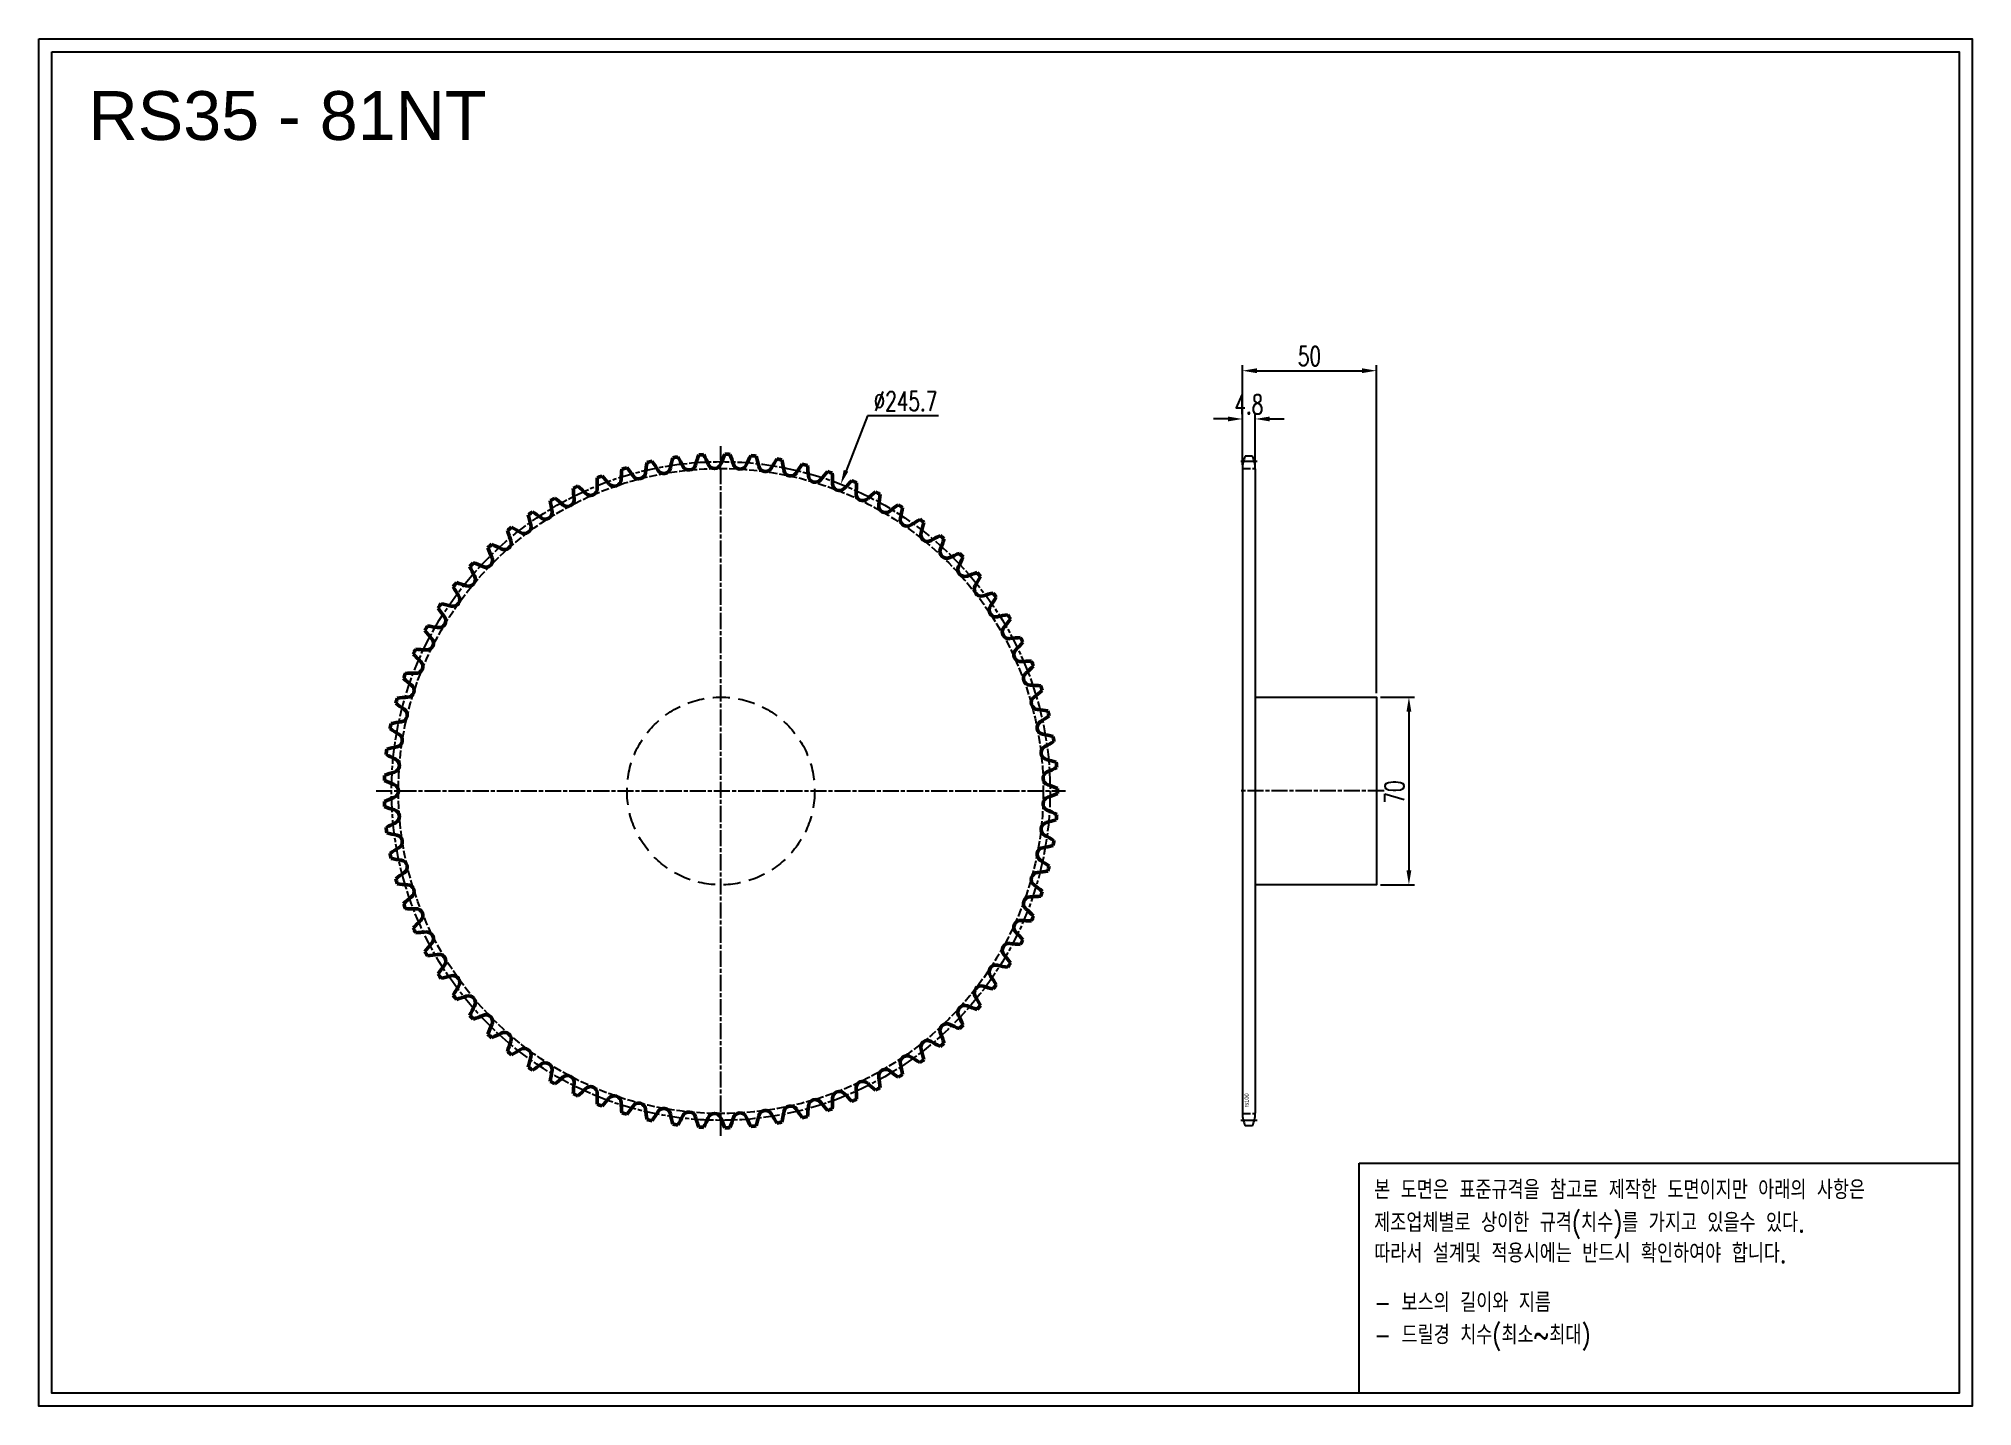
# Model space of a CAD drawing. Header units: millimetres. Extents: x -44223 to -43502, y 3815 to 4325.
import ezdxf

# ---------------------------------------------------------------- set-up
doc = ezdxf.new("R2010")
doc.units = ezdxf.units.MM
for name, pattern in [('AM_ISO02W050', [7.5, 6, -1.5]), ('AM_ISO02W050x2', [3.75, 3, -0.75]), ('AM_ISO08W050', [18, 12, -1.5, 3, -1.5]), ('AM_ISO08W050x2', [9, 6, -0.75, 1.5, -0.75]), ('HIDDEN', [9.525, 6.35, -3.175])]:
    doc.linetypes.add(name, pattern=pattern)
for name, color, linetype, lineweight in [('AM_0N', 7, 'Continuous', 50), ('AM_3N', 6, 'AM_ISO02W050', 25), ('AM_7', 4, 'AM_ISO08W050', 25), ('AM_7N', 4, 'AM_ISO08W050', 25)]:
    doc.layers.add(name, color=color, linetype=linetype, lineweight=lineweight)
doc.layers.add('HL', color=2, linetype='HIDDEN')
doc.layers.add('S-DIM', color=7, linetype='Continuous')
doc.styles.add('HAN', font='ROMANS.shx', dxfattribs={"width": 0.7, "bigfont": 'whgtxt.shx'})
doc.styles.add('HSG', font='SIMPLEX.shx', dxfattribs={"width": 0.7, "bigfont": 'HSG.shx'})
doc.styles.get("Standard").update_dxf_attribs({"font": 'arial.ttf'})
doc.dimstyles.new('APP16', dxfattribs={"dimscale": 3, "dimtxt": 2.4, "dimasz": 1.8, "dimexe": 0.7, "dimexo": 0.5, "dimgap": 0.6, "dimtad": 1, "dimtoh": 1, "dimdec": 1, "dimrnd": 0.01, "dimzin": 9, "dimdsep": 46, "dimtxsty": 'HSG', "dimcen": 0, "dimclrd": 1, "dimclre": 1, "dimclrt": 256, "dimazin": 2, "dimtp": 1, "dimtm": 1, "dimtfac": 0.5, "dimtdec": 1, "dimtofl": 0, "dimtmove": 0, "dimatfit": 3, "dimfxl": 0, "dimtvp": 1, "dimtolj": 2, "dimlwd": -1, "dimlwe": -1, "dimarcsym": 0})

# ---------------------------------------------------------------- blocks, each defined once
blk = doc.blocks.new('*D1')
at = {"layer": 'Defpoints', "color": 0, "transparency": 16777216}
for p in [(-43724.05, 4079.25), (-43724.05, 4009.25), (-43711.94, 4009.25)]:
    blk.add_point(p, dxfattribs=at)
at = {"layer": 'S-DIM', "color": 1, "transparency": 16777216}
for p, q in [((-43722.55, 4079.25), (-43709.84, 4079.25)), ((-43711.94, 4073.85), (-43711.94, 4014.65)), ((-43722.55, 4009.25), (-43709.84, 4009.25))]:
    blk.add_line(p, q, dxfattribs=at)
for points in [[(-43712.84, 4073.85), (-43711.04, 4073.85), (-43711.94, 4079.25)], [(-43712.84, 4014.65), (-43711.04, 4014.65), (-43711.94, 4009.25)]]:
    blk.add_solid(points, dxfattribs=at)
at = {"layer": 'S-DIM', "transparency": 16777216, "insert": (-43717.34, 4043.87), "char_height": 7.2, "attachment_point": 5, "rotation": 90, "style": 'HSG'}
blk.add_mtext('\\A2;70', dxfattribs=at)
blk = doc.blocks.new('*D2')
at = {"layer": 'Defpoints', "color": 0, "transparency": 16777216}
for p in [(-43769.25, 4182.99), (-43774.05, 4164.35), (-43769.25, 4164.35)]:
    blk.add_point(p, dxfattribs=at)
at = {"layer": 'S-DIM', "color": 1, "transparency": 16777216}
for p, q in [((-43774.05, 4165.85), (-43774.05, 4185.09)), ((-43769.25, 4165.85), (-43769.25, 4185.09)), ((-43779.45, 4182.99), (-43784.85, 4182.99)), ((-43763.85, 4182.99), (-43758.45, 4182.99))]:
    blk.add_line(p, q, dxfattribs=at)
for points in [[(-43779.45, 4183.89), (-43779.45, 4182.09), (-43774.05, 4182.99)], [(-43763.85, 4183.89), (-43763.85, 4182.09), (-43769.25, 4182.99)]]:
    blk.add_solid(points, dxfattribs=at)
at = {"layer": 'S-DIM', "transparency": 16777216, "insert": (-43771.65, 4188.39), "char_height": 7.2, "attachment_point": 5, "style": 'HSG'}
blk.add_mtext('\\A2;4.8', dxfattribs=at)
blk = doc.blocks.new('*D3')
at = {"layer": 'Defpoints', "color": 0, "transparency": 16777216}
for p in [(-43724.05, 4200.99), (-43774.05, 4164.35), (-43724.05, 4079.25)]:
    blk.add_point(p, dxfattribs=at)
at = {"layer": 'S-DIM', "color": 1, "transparency": 16777216}
for p, q in [((-43774.05, 4165.85), (-43774.05, 4203.09)), ((-43768.65, 4200.99), (-43729.45, 4200.99)), ((-43724.05, 4080.75), (-43724.05, 4203.09))]:
    blk.add_line(p, q, dxfattribs=at)
for points in [[(-43768.65, 4201.89), (-43768.65, 4200.09), (-43774.05, 4200.99)], [(-43729.45, 4201.89), (-43729.45, 4200.09), (-43724.05, 4200.99)]]:
    blk.add_solid(points, dxfattribs=at)
at = {"layer": 'S-DIM', "transparency": 16777216, "insert": (-43749.05, 4206.39), "char_height": 7.2, "attachment_point": 5, "style": 'HSG'}
blk.add_mtext('\\A2;50', dxfattribs=at)
blk = doc.blocks.new('*D4')
at = {"layer": 'Defpoints', "color": 0, "transparency": 16777216}
for p in [(-43923.89, 4158.65), (-44013.33, 3929.86)]:
    blk.add_point(p, dxfattribs=at)
at = {"layer": 'S-DIM', "color": 1, "transparency": 16777216}
for p, q in [((-43913.89, 4184.22), (-43921.92, 4163.67)), ((-43887.37, 4184.22), (-43913.89, 4184.22))]:
    blk.add_line(p, q, dxfattribs=at)
blk.add_solid([(-43922.76, 4164), (-43921.09, 4163.35), (-43923.89, 4158.65)], dxfattribs=at)
at = {"layer": 'S-DIM', "transparency": 16777216, "insert": (-43899.73, 4189.62), "char_height": 7.2, "attachment_point": 5, "style": 'HSG'}
blk.add_mtext('\\A2;∅245.7', dxfattribs=at)
blk = doc.blocks.new('notice1')
at = {"color": 4}
blk.add_lwpolyline([(-22142.12, 1735.9), (-22053.8, 1735.9), (-22053.8, 1702.07), (-22142.12, 1702.07)], close=True, dxfattribs=at)
at = {"color": 4, "style": 'HAN', "width": 0.8}
for s, p in [('본 도면은 표준규격을 참고로 제작한 도면이지만 아래의 사항은', (-22139.9, 1730.62)), ('제조업체별로 상이한 규격(치수)를 가지고 있을수 있다.', (-22139.9, 1725.78)), ('따라서 설계및 적용시에는 반드시 확인하여야 합니다.', (-22139.9, 1721.28)), ('- 보스의 길이와 지름', (-22139.9, 1714.03)), ('- 드릴경 치수(최소~최대)', (-22139.9, 1709.27))]:
    blk.add_text(s, height=2.7949, dxfattribs=at).set_placement(p)

msp = doc.modelspace()

# ---------------------------------------------------------------- linework, layer by layer
for p, q in [((-43774.05, 4164.35), (-43774.05, 3924.15)), ((-43770.32, 4169.15), (-43772.98, 4169.15)), ((-43769.25, 4164.35), (-43769.25, 3924.15)), ((-43770.32, 3919.35), (-43772.98, 3919.35))]:
    msp.add_line(p, q)
for points in [[(-44223.09, 4324.81), (-43501.76, 4324.81), (-43501.76, 3814.78), (-44223.09, 3814.78)], [(-44218.23, 4319.95), (-43506.62, 4319.95), (-43506.62, 3819.64), (-44218.23, 3819.64)]]:
    msp.add_lwpolyline(points, close=True)
msp.add_lwpolyline([(-43769.25, 4079.25), (-43724.05, 4079.25), (-43724.05, 4009.25), (-43769.25, 4009.25)])
for centre, start, end in [((-43762.75, 4164.35), 154.86334, 180), ((-43780.55, 4164.35), 0, 25.13666), ((-43762.75, 3924.15), 180, 205.13666), ((-43780.55, 3924.15), 334.86334, 0)]:
    msp.add_arc(centre, 11.3, start, end)
at = {"layer": 'AM_0N'}
for centre, radius, start, end in [((-43929.15, 4152.76), 50.6, 160.60304, 165), ((-43968.61, 4044.25), 125.59, 92.89225, 93.77441), ((-44020.4, 4147.45), 50.6, 21.66667, 26.06363), ((-43920.86, 4149.38), 50.6, 156.15859, 160.55556), ((-43968.61, 4044.25), 125.59, 88.44781, 89.32997), ((-44012.24, 4151.15), 50.6, 17.22222, 21.61918), ((-43912.86, 4145.36), 50.6, 151.71415, 156.11111), ((-43968.61, 4044.25), 125.59, 84.00337, 84.88552), ((-43955.24, 4158.94), 50.6, 173.93637, 178.33333), ((-43968.61, 4044.25), 125.59, 106.22559, 107.10775), ((-44042.8, 4132.73), 50.6, 35, 39.39696), ((-43999.25, 4163.22), 2.57, 215, 353.88889), ((-43946.39, 4157.56), 50.6, 169.49193, 173.88889), ((-43968.61, 4044.25), 125.59, 101.78114, 102.6633), ((-44035.72, 4138.21), 50.6, 30.55556, 34.95252), ((-43989.94, 4165.23), 2.57, 210.55556, 349.44444), ((-43937.68, 4155.5), 50.6, 165.04748, 169.44444), ((-43968.61, 4044.25), 125.59, 97.3367, 98.21886), ((-44028.24, 4143.13), 50.6, 26.11111, 30.50807), ((-43980.5, 4166.52), 2.57, 206.11111, 345), ((-43970.99, 4167.08), 2.57, 201.66667, 340.55556), ((-43961.47, 4166.89), 2.57, 197.22222, 336.11111), ((-44003.83, 4154.21), 50.6, 12.77778, 17.17474), ((-43951.98, 4165.97), 2.57, 192.77778, 331.66667), ((-43905.19, 4140.74), 50.6, 147.2697, 151.66667), ((-43968.61, 4044.25), 125.59, 79.55892, 80.44108), ((-43995.2, 4156.61), 50.6, 8.33333, 12.7303), ((-43942.6, 4164.32), 2.57, 188.33333, 327.22222), ((-43897.9, 4135.54), 50.6, 142.82526, 147.22222), ((-43968.61, 4044.25), 125.59, 75.11448, 75.99663), ((-43986.42, 4158.33), 50.6, 3.88889, 8.28585), ((-43891.04, 4129.78), 50.6, 138.38082, 142.77778), ((-43968.61, 4044.25), 125.59, 70.67003, 71.55219), ((-43977.52, 4159.37), 50.6, 359.44444, 3.84141), ((-43968.61, 4044.25), 125.59, 115.11448, 115.99663), ((-43973.12, 4159.63), 50.6, 182.82526, 187.22222), ((-44055.58, 4120.2), 50.6, 43.88889, 48.28585), ((-44017.27, 4157.05), 2.57, 223.88889, 2.77778), ((-43964.17, 4159.63), 50.6, 178.38082, 182.77778), ((-43968.61, 4044.25), 125.59, 110.67003, 111.55219), ((-44049.43, 4126.71), 50.6, 39.44444, 43.84141), ((-44008.38, 4160.49), 2.57, 219.44444, 358.33333), ((-43933.38, 4161.94), 2.57, 183.88889, 322.77778), ((-43924.36, 4158.86), 2.57, 179.44444, 318.33333), ((-43884.65, 4123.51), 50.6, 133.93637, 138.33333), ((-43968.61, 4044.25), 125.59, 66.22559, 67.10775), ((-43915.61, 4155.08), 2.57, 175, 313.88889), ((-43968.57, 4159.72), 50.6, 355, 359.39696), ((-43878.76, 4116.77), 50.6, 129.49193, 133.88889), ((-43968.61, 4044.25), 125.59, 61.78114, 62.6633), ((-43959.63, 4159.37), 50.6, 350.55556, 354.95252), ((-43968.61, 4044.25), 125.59, 124.00337, 124.88552), ((-44066.27, 4105.85), 50.6, 52.77778, 57.17474), ((-44034.11, 4148.18), 2.57, 232.77778, 11.66667), ((-43968.61, 4044.25), 125.59, 119.55892, 120.44108), ((-43982.05, 4158.93), 50.6, 187.2697, 191.66667), ((-44061.2, 4113.23), 50.6, 48.33333, 52.7303), ((-44025.86, 4152.94), 2.57, 228.33333, 7.22222), ((-43907.19, 4150.64), 2.57, 170.55556, 309.44444), ((-43873.41, 4109.59), 50.6, 125.04748, 129.44444), ((-43968.61, 4044.25), 125.59, 57.3367, 58.21886), ((-43950.73, 4158.32), 50.6, 346.11111, 350.50807), ((-43968.61, 4044.25), 125.59, 128.44781, 129.32997), ((-43999.61, 4155.48), 50.6, 196.15859, 200.55556), ((-44070.75, 4098.09), 50.6, 57.22222, 61.61918), ((-44041.97, 4142.79), 2.57, 237.22222, 16.11111), ((-43990.89, 4157.54), 50.6, 191.71415, 196.11111), ((-43899.13, 4145.56), 2.57, 166.11111, 305), ((-43868.63, 4102.01), 50.6, 120.60304, 125), ((-43968.61, 4044.25), 125.59, 52.89225, 53.77441), ((-43891.48, 4139.87), 2.57, 161.66667, 300.55556), ((-43941.95, 4156.6), 50.6, 341.66667, 346.06363), ((-43968.61, 4044.25), 125.59, 132.89225, 133.77441), ((-44008.13, 4152.74), 50.6, 200.60304, 205), ((-44074.62, 4090.02), 50.6, 61.66667, 66.06363), ((-44049.38, 4136.81), 2.57, 241.66667, 20.55556), ((-43864.46, 4094.09), 50.6, 116.15859, 120.55556), ((-43884.31, 4133.61), 2.57, 157.22222, 296.11111), ((-43968.61, 4044.25), 125.59, 48.44781, 49.32997), ((-43933.32, 4154.19), 50.6, 337.22222, 341.61918), ((-43968.61, 4044.25), 125.59, 137.3367, 138.21886), ((-44016.42, 4149.35), 50.6, 205.04748, 209.44444), ((-44077.84, 4081.67), 50.6, 66.11111, 70.50807), ((-44056.31, 4130.27), 2.57, 246.11111, 25), ((-43860.91, 4085.87), 50.6, 111.71415, 116.11111), ((-43877.63, 4126.81), 2.57, 152.77778, 291.66667), ((-43924.91, 4151.13), 50.6, 332.77778, 337.17474), ((-43968.61, 4044.25), 125.59, 44.00337, 44.88552), ((-43968.61, 4044.25), 125.59, 141.78114, 142.6633), ((-44024.42, 4145.33), 50.6, 209.49193, 213.88889), ((-44080.41, 4073.09), 50.6, 70.55556, 74.95252), ((-44062.72, 4123.22), 2.57, 250.55556, 29.44444), ((-43858.01, 4077.4), 50.6, 107.2697, 111.66667), ((-43871.51, 4119.51), 2.57, 148.33333, 287.22222), ((-43916.76, 4147.42), 50.6, 328.33333, 332.7303), ((-43968.61, 4044.25), 125.59, 39.55892, 40.44108), ((-43968.61, 4044.25), 125.59, 146.22559, 147.10775), ((-44032.09, 4140.7), 50.6, 213.93637, 218.33333), ((-44082.31, 4064.34), 50.6, 75, 79.39696), ((-44068.55, 4115.69), 2.57, 255, 33.88889), ((-43855.77, 4068.73), 50.6, 102.82526, 107.22222), ((-43865.97, 4111.76), 2.57, 143.88889, 282.77778), ((-43908.92, 4143.09), 50.6, 323.88889, 328.28585), ((-43968.61, 4044.25), 125.59, 35.11448, 35.99663), ((-43968.61, 4044.25), 125.59, 150.67003, 151.55219), ((-44083.53, 4055.47), 50.6, 79.44444, 83.84141), ((-44073.79, 4107.73), 2.57, 259.44444, 38.33333), ((-43854.21, 4059.91), 50.6, 98.38082, 102.77778), ((-43861.05, 4103.6), 2.57, 139.44444, 278.33333), ((-43901.44, 4138.17), 50.6, 319.44444, 323.84141), ((-43968.61, 4044.25), 125.59, 30.67003, 31.55219), ((-44039.37, 4135.49), 50.6, 218.38082, 222.77778), ((-44078.39, 4099.39), 2.57, 263.88889, 42.77778), ((-43853.34, 4051), 50.6, 93.93637, 98.33333), ((-43894.36, 4132.68), 50.6, 315, 319.39696), ((-43968.61, 4044.25), 125.59, 26.22559, 27.10775), ((-43968.61, 4044.25), 125.59, 155.11448, 155.99663), ((-44046.23, 4129.73), 50.6, 222.82526, 227.22222), ((-44084.05, 4046.53), 50.6, 83.88889, 88.28585), ((-44082.33, 4090.71), 2.57, 268.33333, 47.22222), ((-43856.77, 4095.09), 2.57, 135, 273.88889), ((-43853.17, 4042.05), 50.6, 89.49193, 93.88889), ((-43887.73, 4126.66), 50.6, 310.55556, 314.95252), ((-43968.61, 4044.25), 125.59, 21.78114, 22.6633), ((-43968.61, 4044.25), 125.59, 159.55892, 160.44108), ((-44052.62, 4123.46), 50.6, 227.2697, 231.66667), ((-44083.88, 4037.57), 50.6, 88.33333, 92.7303), ((-44085.59, 4081.76), 2.57, 272.77778, 51.66667), ((-43853.17, 4086.27), 2.57, 130.55556, 269.44444), ((-43853.69, 4033.11), 50.6, 85.04748, 89.44444), ((-43968.61, 4044.25), 125.59, 17.3367, 18.21886), ((-43968.61, 4044.25), 125.59, 164.00337, 164.88552), ((-44058.5, 4116.71), 50.6, 231.71415, 236.11111), ((-44083.01, 4028.66), 50.6, 92.77778, 97.17474), ((-43850.26, 4077.2), 2.57, 126.11111, 265), ((-43881.59, 4120.15), 50.6, 306.11111, 310.50807), ((-43968.61, 4044.25), 125.59, 168.44781, 169.32997), ((-44081.46, 4019.84), 50.6, 97.22222, 101.61918), ((-44088.15, 4072.58), 2.57, 277.22222, 56.11111), ((-43848.06, 4067.93), 2.57, 121.66667, 260.55556), ((-43854.89, 4024.24), 50.6, 80.60304, 85), ((-43875.97, 4113.17), 50.6, 301.66667, 306.06363), ((-43968.61, 4044.25), 125.59, 12.89225, 13.77441), ((-44063.85, 4109.53), 50.6, 236.15859, 240.55556), ((-44089.98, 4063.24), 2.57, 281.66667, 60.55556), ((-43856.79, 4015.49), 50.6, 76.15859, 80.55556), ((-43870.91, 4105.79), 50.6, 297.22222, 301.61918), ((-43968.61, 4044.25), 125.59, 8.44781, 9.32997), ((-43968.61, 4044.25), 125.59, 172.89225, 173.77441), ((-44068.62, 4101.95), 50.6, 240.60304, 245), ((-44079.23, 4011.17), 50.6, 101.66667, 106.06363), ((-44091.09, 4053.77), 2.57, 286.11111, 65), ((-43846.59, 4058.51), 2.57, 117.22222, 256.11111), ((-43859.35, 4006.91), 50.6, 71.71415, 76.11111), ((-43968.61, 4044.25), 125.59, 4.00337, 4.88552), ((-43968.61, 4044.25), 125.59, 177.3367, 178.21886), ((-44072.79, 4094.03), 50.6, 245.04748, 249.44444), ((-44076.34, 4002.7), 50.6, 106.11111, 110.50807), ((-43845.85, 4049.02), 2.57, 112.77778, 251.66667), ((-43866.44, 4098.03), 50.6, 292.77778, 297.17474), ((-44072.79, 3994.48), 50.6, 110.55556, 114.95252), ((-43968.61, 4044.25), 125.59, 181.78114, 182.6633), ((-44091.46, 4044.25), 2.57, 290.55556, 69.44444), ((-43845.85, 4039.49), 2.57, 108.33333, 247.22222), ((-43862.58, 3998.55), 50.6, 67.2697, 71.66667), ((-43862.58, 4089.95), 50.6, 288.33333, 292.7303), ((-43968.61, 4044.25), 125.59, 359.55892, 0.44108), ((-44076.34, 4085.81), 50.6, 249.49193, 253.88889), ((-44068.62, 3986.55), 50.6, 115, 119.39696), ((-44091.09, 4034.73), 2.57, 295, 73.88889), ((-43846.59, 4029.99), 2.57, 103.88889, 242.77778), ((-43859.35, 4081.6), 50.6, 283.88889, 288.28585), ((-43866.44, 3990.47), 50.6, 62.82526, 67.22222), ((-43968.61, 4044.25), 125.59, 355.11448, 355.99663), ((-43968.61, 4044.25), 125.59, 186.22559, 187.10775), ((-44079.23, 4077.33), 50.6, 253.93637, 258.33333), ((-44089.98, 4025.27), 2.57, 299.44444, 78.33333), ((-43870.91, 3982.72), 50.6, 58.38082, 62.77778), ((-43968.61, 4044.25), 125.59, 350.67003, 351.55219), ((-44063.85, 3978.97), 50.6, 119.44444, 123.84141), ((-43968.61, 4044.25), 125.59, 190.67003, 191.55219), ((-44081.46, 4068.66), 50.6, 258.38082, 262.77778), ((-44088.15, 4015.92), 2.57, 303.88889, 82.77778), ((-43848.06, 4020.58), 2.57, 99.44444, 238.33333), ((-43875.97, 3975.33), 50.6, 53.93637, 58.33333), ((-43856.79, 4073.02), 50.6, 279.44444, 283.84141), ((-44058.5, 3971.79), 50.6, 123.88889, 128.28585), ((-43968.61, 4044.25), 125.59, 195.11448, 195.99663), ((-43850.26, 4011.31), 2.57, 95, 233.88889), ((-43854.89, 4064.27), 50.6, 275, 279.39696), ((-43968.61, 4044.25), 125.59, 346.22559, 347.10775), ((-44083.01, 4059.84), 50.6, 262.82526, 267.22222), ((-44052.62, 3965.04), 50.6, 128.33333, 132.7303), ((-44085.59, 4006.74), 2.57, 308.33333, 87.22222), ((-43853.17, 4002.24), 2.57, 90.55556, 229.44444), ((-43853.69, 4055.4), 50.6, 270.55556, 274.95252), ((-43881.59, 3968.36), 50.6, 49.49193, 53.88889), ((-43968.61, 4044.25), 125.59, 341.78114, 342.6633), ((-43968.61, 4044.25), 125.59, 199.55892, 200.44108), ((-44083.88, 4050.93), 50.6, 267.2697, 271.66667), ((-44082.33, 3997.79), 2.57, 312.77778, 91.66667), ((-43887.73, 3961.84), 50.6, 45.04748, 49.44444), ((-43968.61, 4044.25), 125.59, 337.3367, 338.21886), ((-44046.23, 3958.77), 50.6, 132.77778, 137.17474), ((-43968.61, 4044.25), 125.59, 204.00337, 204.88552), ((-44084.05, 4041.98), 50.6, 271.71415, 276.11111), ((-44078.39, 3989.12), 2.57, 317.22222, 96.11111), ((-43856.77, 3993.42), 2.57, 86.11111, 225), ((-43894.36, 3955.83), 50.6, 40.60304, 45), ((-43853.17, 4046.46), 50.6, 266.11111, 270.50807), ((-44039.37, 3953.01), 50.6, 137.22222, 141.61918), ((-43968.61, 4044.25), 125.59, 208.44781, 209.32997), ((-44083.53, 4033.04), 50.6, 276.15859, 280.55556), ((-44073.79, 3980.78), 2.57, 321.66667, 100.55556), ((-43861.05, 3984.9), 2.57, 81.66667, 220.55556), ((-43901.44, 3950.34), 50.6, 36.15859, 40.55556), ((-43853.34, 4037.5), 50.6, 261.66667, 266.06363), ((-43968.61, 4044.25), 125.59, 332.89225, 333.77441), ((-44032.09, 3947.8), 50.6, 141.66667, 146.06363), ((-43968.61, 4044.25), 125.59, 212.89225, 213.77441), ((-44082.31, 4024.17), 50.6, 280.60304, 285), ((-44068.55, 3972.82), 2.57, 326.11111, 105), ((-43865.97, 3976.75), 2.57, 77.22222, 216.11111), ((-43908.92, 3945.42), 50.6, 31.71415, 36.11111), ((-43854.21, 4028.59), 50.6, 257.22222, 261.61918), ((-43968.61, 4044.25), 125.59, 328.44781, 329.32997), ((-44024.42, 3943.18), 50.6, 146.11111, 150.50807), ((-43968.61, 4044.25), 125.59, 217.3367, 218.21886), ((-44080.41, 4015.42), 50.6, 285.04748, 289.44444), ((-44062.72, 3965.29), 2.57, 330.55556, 109.44444), ((-43871.51, 3969), 2.57, 72.77778, 211.66667), ((-43916.76, 3941.09), 50.6, 27.2697, 31.66667), ((-43855.77, 4019.77), 50.6, 252.77778, 257.17474), ((-43968.61, 4044.25), 125.59, 324.00337, 324.88552), ((-44016.42, 3939.15), 50.6, 150.55556, 154.95252), ((-43968.61, 4044.25), 125.59, 221.78114, 222.6633), ((-44077.84, 4006.84), 50.6, 289.49193, 293.88889), ((-44056.31, 3958.23), 2.57, 335, 113.88889), ((-43877.63, 3961.7), 2.57, 68.33333, 207.22222), ((-43924.91, 3937.38), 50.6, 22.82526, 27.22222), ((-43858.01, 4011.1), 50.6, 248.33333, 252.7303), ((-43968.61, 4044.25), 125.59, 319.55892, 320.44108), ((-44008.13, 3935.76), 50.6, 155, 159.39696), ((-43968.61, 4044.25), 125.59, 226.22559, 227.10775), ((-44074.62, 3998.49), 50.6, 293.93637, 298.33333), ((-44049.38, 3951.69), 2.57, 339.44444, 118.33333), ((-43884.31, 3954.9), 2.57, 63.88889, 202.77778), ((-43933.32, 3934.31), 50.6, 18.38082, 22.77778), ((-43860.91, 4002.63), 50.6, 243.88889, 248.28585), ((-43968.61, 4044.25), 125.59, 315.11448, 315.99663), ((-43999.61, 3933.03), 50.6, 159.44444, 163.84141), ((-43968.61, 4044.25), 125.59, 230.67003, 231.55219), ((-44070.75, 3990.41), 50.6, 298.38082, 302.77778), ((-44041.97, 3945.71), 2.57, 343.88889, 122.77778), ((-43891.48, 3948.63), 2.57, 59.44444, 198.33333), ((-43941.95, 3931.91), 50.6, 13.93637, 18.33333), ((-43864.46, 3994.41), 50.6, 239.44444, 243.84141), ((-43968.61, 4044.25), 125.59, 310.67003, 311.55219), ((-43990.89, 3930.96), 50.6, 163.88889, 168.28585), ((-43968.61, 4044.25), 125.59, 235.11448, 235.99663), ((-44066.27, 3982.66), 50.6, 302.82526, 307.22222), ((-44034.11, 3940.32), 2.57, 348.33333, 127.22222), ((-43982.05, 3929.57), 50.6, 168.33333, 172.7303), ((-43907.19, 3937.86), 2.57, 50.55556, 189.44444), ((-43873.41, 3978.92), 50.6, 230.55556, 234.95252), ((-43968.61, 4044.25), 125.59, 301.78114, 302.6633), ((-43899.13, 3942.94), 2.57, 55, 193.88889), ((-43950.73, 3930.18), 50.6, 9.49193, 13.88889), ((-43868.63, 3986.49), 50.6, 235, 239.39696), ((-43968.61, 4044.25), 125.59, 306.22559, 307.10775), ((-43968.61, 4044.25), 125.59, 239.55892, 240.44108), ((-44061.2, 3975.27), 50.6, 307.2697, 311.66667), ((-44025.86, 3935.56), 2.57, 352.77778, 131.66667), ((-43973.12, 3928.88), 50.6, 172.77778, 177.17474), ((-43968.61, 4044.25), 125.59, 244.00337, 244.88552), ((-44055.58, 3968.31), 50.6, 311.71415, 316.11111), ((-44017.27, 3931.45), 2.57, 357.22222, 136.11111), ((-43964.17, 3928.88), 50.6, 177.22222, 181.61918), ((-43924.36, 3929.65), 2.57, 41.66667, 180.55556), ((-43884.65, 3964.99), 50.6, 221.66667, 226.06363), ((-43915.61, 3933.42), 2.57, 46.11111, 185), ((-43968.57, 3928.79), 50.6, 0.60304, 5), ((-43878.76, 3971.74), 50.6, 226.11111, 230.50807), ((-43968.61, 4044.25), 125.59, 297.3367, 298.21886), ((-43959.63, 3929.14), 50.6, 5.04748, 9.44444), ((-43968.61, 4044.25), 125.59, 248.44781, 249.32997), ((-44049.43, 3961.8), 50.6, 316.15859, 320.55556), ((-44008.38, 3928.02), 2.57, 1.66667, 140.55556), ((-43955.24, 3929.57), 50.6, 181.66667, 186.06363), ((-43968.61, 4044.25), 125.59, 252.89225, 253.77441), ((-44042.8, 3955.78), 50.6, 320.60304, 325), ((-43999.25, 3925.29), 2.57, 6.11111, 145), ((-43946.39, 3930.95), 50.6, 186.11111, 190.50807), ((-44035.72, 3950.3), 50.6, 325.04748, 329.44444), ((-43989.94, 3923.27), 2.57, 10.55556, 149.44444), ((-43980.5, 3921.98), 2.57, 15, 153.88889), ((-43961.47, 3921.61), 2.57, 23.88889, 162.77778), ((-43951.98, 3922.53), 2.57, 28.33333, 167.22222), ((-43995.2, 3931.89), 50.6, 347.2697, 351.66667), ((-43942.6, 3924.19), 2.57, 32.77778, 171.66667), ((-43897.9, 3952.97), 50.6, 212.77778, 217.17474), ((-43986.42, 3930.17), 50.6, 351.71415, 356.11111), ((-43933.38, 3926.57), 2.57, 37.22222, 176.11111), ((-43891.04, 3958.72), 50.6, 217.22222, 221.61918), ((-43968.61, 4044.25), 125.59, 288.44781, 289.32997), ((-43977.52, 3929.13), 50.6, 356.15859, 0.55556), ((-43968.61, 4044.25), 125.59, 292.89225, 293.77441), ((-43968.61, 4044.25), 125.59, 257.3367, 258.21886), ((-43937.68, 3933.01), 50.6, 190.55556, 194.95252), ((-43968.61, 4044.25), 125.59, 261.78114, 262.6633), ((-44028.24, 3945.38), 50.6, 329.49193, 333.88889), ((-43929.15, 3935.74), 50.6, 195, 199.39696), ((-43968.61, 4044.25), 125.59, 266.22559, 267.10775), ((-44020.4, 3941.06), 50.6, 333.93637, 338.33333), ((-43970.99, 3921.43), 2.57, 19.44444, 158.33333), ((-43920.86, 3939.12), 50.6, 199.44444, 203.84141), ((-43968.61, 4044.25), 125.59, 270.67003, 271.55219), ((-44012.24, 3937.35), 50.6, 338.38082, 342.77778), ((-43912.86, 3943.14), 50.6, 203.88889, 208.28585), ((-43968.61, 4044.25), 125.59, 275.11448, 275.99663), ((-44003.83, 3934.29), 50.6, 342.82526, 347.22222), ((-43905.19, 3947.77), 50.6, 208.33333, 212.7303), ((-43968.61, 4044.25), 125.59, 279.55892, 280.44108), ((-43968.61, 4044.25), 125.59, 284.00337, 284.88552)]:
    msp.add_arc(centre, radius, start, end, dxfattribs=at)
at = {"layer": 'AM_3N', "linetype": 'AM_ISO02W050x2'}
for p, q in [((-43774.05, 4164.51), (-43769.25, 4164.51)), ((-43774.05, 3924), (-43769.25, 3924))]:
    msp.add_line(p, q, dxfattribs=at)
msp.add_circle((-43968.61, 4044.25), 120.28, dxfattribs=at)
at = {"layer": 'AM_7', "linetype": 'AM_ISO08W050x2'}
for p, q in [((-43768.59, 4167.08), (-43774.71, 4167.08)), ((-43721.2, 4044.25), (-43774.71, 4044.25)), ((-43768.59, 3921.43), (-43774.71, 3921.43))]:
    msp.add_line(p, q, dxfattribs=at)
msp.add_circle((-43968.61, 4044.25), 122.82, dxfattribs=at)
at = {"layer": 'AM_7N', "linetype": 'AM_ISO08W050x2'}
for p, q in [((-43968.61, 3915.66), (-43968.61, 4172.84)), ((-44097.2, 4044.25), (-43840.02, 4044.25))]:
    msp.add_line(p, q, dxfattribs=at)
at = {"layer": 'HL'}
msp.add_circle((-43968.61, 4044.25), 35, dxfattribs=at)

# ---------------------------------------------------------------- block references
at = {"xscale": 2.535, "yscale": 2.535, "zscale": 2.535}
msp.add_blockref('notice1', (12399.76, -495.1), dxfattribs=at)

# ---------------------------------------------------------------- texts
msp.add_text('RS35 - 81NT', height=18.2155).set_placement((-44204.51, 4287.04))
at = {"insert": (-43773.26, 3926.21), "char_height": 1.512, "width": 6.5009, "attachment_point": 1, "rotation": 90}
msp.add_mtext('rs100', dxfattribs=at)

# ---------------------------------------------------------------- dimensions: what is measured, and where the dimension line sits
at = {"layer": 'S-DIM'}
dim = msp.add_linear_dim(base=(-43724.05, 4200.99), p1=(-43774.05, 4164.35), p2=(-43724.05, 4079.25), dimstyle='APP16', dxfattribs=at)
dim.commit()
dim.dimension.update_dxf_attribs({"geometry": '*D3', "text_midpoint": (-43749.05, 4206.39)})
dim = msp.add_diameter_dim_2p(p1=(-44013.3289, 3929.8605), p2=(-43923.8896, 4158.645), dimstyle='APP16', dxfattribs=at)
dim.commit()
dim.dimension.update_dxf_attribs({"geometry": '*D4', "text_midpoint": (-43899.7309, 4184.2215), "dimtype": 131})
dim = msp.add_linear_dim(base=(-43769.25, 4182.99), p1=(-43774.05, 4164.35), p2=(-43769.25, 4164.35), dimstyle='APP16', dxfattribs=at)
dim.commit()
dim.dimension.update_dxf_attribs({"geometry": '*D2', "text_midpoint": (-43771.65, 4182.99), "dimtype": 128})
dim = msp.add_linear_dim(base=(-43711.94, 4009.25), p1=(-43724.05, 4079.25), p2=(-43724.05, 4009.25), angle=90, dimstyle='APP16', dxfattribs=at)
dim.commit()
dim.dimension.update_dxf_attribs({"geometry": '*D1', "text_midpoint": (-43711.94, 4043.87), "dimtype": 128})

doc.saveas('drawing.dxf')
